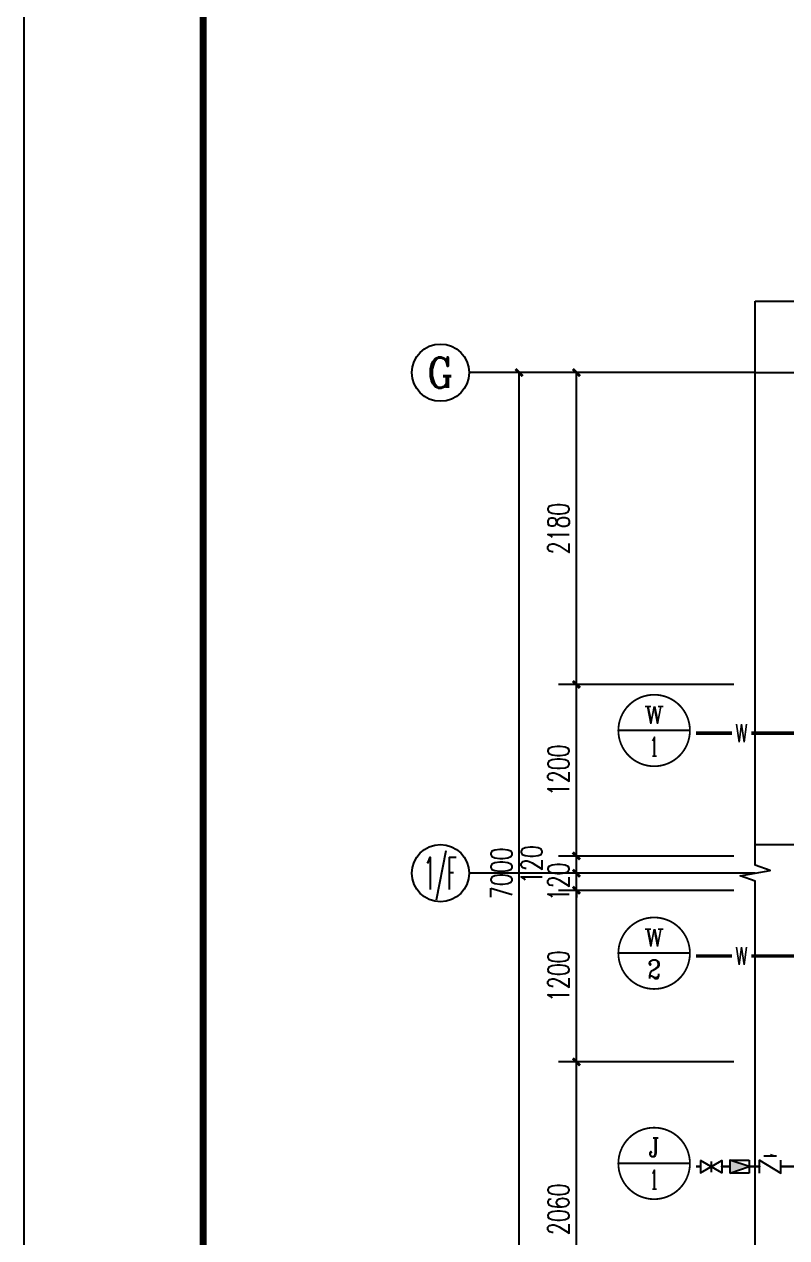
# Model space of a CAD drawing. Extents: x -440213 to 892209, y -122574 to 646408.
# Drawn here: x -16809 to -11481, y 188811 to 197295 of the extents above; entities that cross this region are included whole.
import ezdxf
from ezdxf.enums import TextEntityAlignment as Align

# ---------------------------------------------------------------- set-up
doc = ezdxf.new("R2010")
doc.units = 0
doc.header["$LTSCALE"] = 1000
doc.header["$MEASUREMENT"] = 0
doc.linetypes.add('DOTE', pattern=[2.42, 2, -0.2, 0.02, -0.2])
doc.layers.get('Defpoints').update_dxf_attribs({"color": 250})
for name, color, linetype in [('0-建筑立面', 255, 'Continuous'), ('AXIS', 171, 'Continuous'), ('AXIS_TEXT', 7, 'Continuous'), ('DIM_SYMB', 171, 'Continuous'), ('DIM_消防', 3, 'Continuous'), ('DOTE', 8, 'DOTE'), ('PIPE-污水', 2, 'Continuous'), ('PIPE-给水', 3, 'Continuous'), ('TEXT_污水', 7, 'Continuous'), ('TK', 4, 'Continuous'), ('VALVE_给水', 7, 'Continuous')]:
    doc.layers.add(name, color=color, linetype=linetype)
doc.styles.add('_TCH_AXIS', font='COMPLEX', dxfattribs={"bigfont": 'GBCBIG'})
doc.styles.add('_TCH_DIM_T3', font='SIMPLEX', dxfattribs={"width": 0.705882, "bigfont": 'GBCBIG'})
doc.styles.add('_TWT_CIRCLE', font='COMPLEX', dxfattribs={"width": 1.1, "height": 3, "bigfont": 'HZTXT'})
doc.styles.add('_TWT_PIPETEXT', font='COMPLEX', dxfattribs={"width": 0.8, "height": 2.5, "bigfont": 'HZTXT'})
doc.styles.add('COMPLEX', font='COMPLEX')
doc.dimstyles.new('_TCH_ARCH&&50', dxfattribs={"dimtxt": 148.75, "dimasz": 50, "dimexe": 125, "dimexo": 150, "dimgap": 50, "dimtad": 1, "dimdec": 0, "dimzin": 0, "dimdsep": 46, "dimtxsty": '_TCH_DIM_T3', "dimblk": 'ARCHTICK', "dimcen": 0.09, "dimclrt": 7, "dimazin": 2, "dimtfac": 1, "dimtdec": 0, "dimtix": 1, "dimtmove": 2, "dimatfit": 3, "dimfxl": 0, "dimtolj": 1, "dimtzin": 0, "dimarcsym": 0})

# ---------------------------------------------------------------- blocks, each defined once
blk = doc.blocks.new('GeYuanFrame_33735263', base_point=(20.09, 4.53))
at = {"layer": 'TK'}
blk.add_lwpolyline([(20.09, 4.53), (20.09, 598.53), (861.09, 598.53), (861.09, 4.53)], close=True, dxfattribs=at)
at = {"layer": 'TK', "const_width": 1}
blk.add_lwpolyline([(45.09, 588.53), (851.09, 588.53), (851.09, 14.53), (45.09, 14.53)], close=True, dxfattribs=at)
blk = doc.blocks.new('$VALVE$00000296')
for points in [[(-125, 72), (-125, -72), (125, 72), (125, -72), (-125, 72)], [(0, 60), (0, -64)]]:
    blk.add_lwpolyline(points)
for p in [(-125, 0), (125, 0)]:
    blk.add_point(p)
blk = doc.blocks.new('$VALVE$00000752')
for p, q in [((-112.5, 75), (112.5, 75)), ((112.5, 75), (112.5, -75)), ((112.5, -75), (-112.5, -75))]:
    blk.add_line(p, q)
blk.add_lwpolyline([(-112.5, -75), (112.5, 0), (-112.5, 75)], close=True)
for p in [(-112.5, 0), (112.5, 0)]:
    blk.add_point(p)
blk.add_solid([(-112.5, 75), (112.5, 0), (-112.5, -75)])
blk = doc.blocks.new('$VALVE$00000315')
blk.add_line((-75, 125), (75, 125))
blk.add_lwpolyline([(-125, -75), (-125, 75), (125, -75), (125, 75)])
for p in [(-125, 0), (125, 0)]:
    blk.add_point(p)
blk.add_solid([(0, 125), (0, 150), (75, 125)])
blk = doc.blocks.new('_AXISO')
blk.add_circle((0, 0), 0.5)
at = {"layer": 'AXIS_TEXT', "style": 'COMPLEX', "width": 1.041667}
blk.add_attdef('A', text='', height=0.56, dxfattribs=at).set_placement((-0.25, -0.28), (0.25, -0.28), align=Align.FIT)
blk = doc.blocks.new('_ArchTick')
at = {"color": 0, "linetype": 'ByBlock', "const_width": 0.4}
blk.add_lwpolyline([(-0.5, -0.5), (0.5, 0.5)], dxfattribs=at)
blk = doc.blocks.new('*D285')
at = {"layer": 'AXIS', "color": 0, "lineweight": -2}
for p, q in [((-11850.7, 194859.5), (-13475.7, 194859.5)), ((-13350.7, 187859.5), (-13350.7, 194859.5)), ((-11850.7, 187859.5), (-13475.7, 187859.5))]:
    blk.add_line(p, q, dxfattribs=at)
at = {"layer": 'Defpoints', "color": 0}
for p in [(-13350.7, 194859.5), (-11700.7, 194859.5), (-11700.7, 187859.5)]:
    blk.add_point(p, dxfattribs=at)
at = {"layer": 'AXIS', "color": 0, "lineweight": -2, "xscale": 50, "yscale": 50, "zscale": 50}
for p, rotation in [((-13350.7, 194859.5), 90), ((-13350.7, 187859.5), 270)]:
    blk.add_blockref('_ArchTick', p, dxfattribs=dict(at, rotation=rotation))
at = {"layer": 'AXIS', "color": 7, "insert": (-13475.1, 191359.5), "char_height": 148.75, "attachment_point": 5, "rotation": 90, "style": '_TCH_DIM_T3'}
blk.add_mtext('\\A1;7000', dxfattribs=at)
blk = doc.blocks.new('*D287')
at = {"layer": 'AXIS', "color": 0, "lineweight": -2}
for p, q in [((-11850.7, 190039.5), (-13075.7, 190039.5)), ((-12950.7, 187979.5), (-12950.7, 190039.5)), ((-11850.7, 187979.5), (-13075.7, 187979.5))]:
    blk.add_line(p, q, dxfattribs=at)
at = {"layer": 'Defpoints', "color": 0}
for p in [(-12950.7, 190039.5), (-11700.7, 190039.5), (-11700.7, 187979.5)]:
    blk.add_point(p, dxfattribs=at)
at = {"layer": 'AXIS', "color": 0, "lineweight": -2, "xscale": 50, "yscale": 50, "zscale": 50}
for p, rotation in [((-12950.7, 190039.5), 90), ((-12950.7, 187979.5), 270)]:
    blk.add_blockref('_ArchTick', p, dxfattribs=dict(at, rotation=rotation))
at = {"layer": 'AXIS', "color": 7, "insert": (-13075.1, 189009.5), "char_height": 148.75, "attachment_point": 5, "rotation": 90, "style": '_TCH_DIM_T3'}
blk.add_mtext('\\A1;2060', dxfattribs=at)
blk = doc.blocks.new('*D288')
at = {"layer": 'AXIS', "color": 0, "lineweight": -2}
for p, q in [((-11850.7, 191239.5), (-13075.7, 191239.5)), ((-12950.7, 190039.5), (-12950.7, 191239.5)), ((-11850.7, 190039.5), (-13075.7, 190039.5))]:
    blk.add_line(p, q, dxfattribs=at)
at = {"layer": 'Defpoints', "color": 0}
for p in [(-12950.7, 191239.5), (-11700.7, 191239.5), (-11700.7, 190039.5)]:
    blk.add_point(p, dxfattribs=at)
at = {"layer": 'AXIS', "color": 0, "lineweight": -2, "xscale": 50, "yscale": 50, "zscale": 50}
for p, rotation in [((-12950.7, 191239.5), 90), ((-12950.7, 190039.5), 270)]:
    blk.add_blockref('_ArchTick', p, dxfattribs=dict(at, rotation=rotation))
at = {"layer": 'AXIS', "color": 7, "insert": (-13075.1, 190639.5), "char_height": 148.75, "attachment_point": 5, "rotation": 90, "style": '_TCH_DIM_T3'}
blk.add_mtext('\\A1;1200', dxfattribs=at)
blk = doc.blocks.new('*D289')
at = {"layer": 'AXIS', "color": 0, "lineweight": -2}
for p, q in [((-11850.7, 191359.5), (-13075.7, 191359.5)), ((-12950.7, 191359.5), (-12950.7, 191409.5)), ((-12950.7, 191239.5), (-12950.7, 191359.5)), ((-11850.7, 191239.5), (-13075.7, 191239.5)), ((-12950.7, 191239.5), (-12950.7, 191189.5))]:
    blk.add_line(p, q, dxfattribs=at)
at = {"layer": 'Defpoints', "color": 0}
for p in [(-12950.7, 191359.5), (-11700.7, 191359.5), (-11700.7, 191239.5)]:
    blk.add_point(p, dxfattribs=at)
at = {"layer": 'AXIS', "color": 0, "lineweight": -2, "xscale": 50, "yscale": 50, "zscale": 50}
for p, rotation in [((-12950.7, 191359.5), 270), ((-12950.7, 191239.5), 90)]:
    blk.add_blockref('_ArchTick', p, dxfattribs=dict(at, rotation=rotation))
at = {"layer": 'AXIS', "color": 7, "insert": (-13075.1, 191299.5), "char_height": 148.75, "attachment_point": 5, "rotation": 90, "style": '_TCH_DIM_T3'}
blk.add_mtext('\\A1;120', dxfattribs=at)
blk = doc.blocks.new('*D290')
at = {"layer": 'AXIS', "color": 0, "lineweight": -2}
for p, q in [((-11850.7, 191479.5), (-13075.7, 191479.5)), ((-12950.7, 191359.5), (-12950.7, 191479.5)), ((-11850.7, 191359.5), (-13075.7, 191359.5))]:
    blk.add_line(p, q, dxfattribs=at)
at = {"layer": 'Defpoints', "color": 0}
for p in [(-12950.7, 191479.5), (-11700.7, 191479.5), (-11700.7, 191359.5)]:
    blk.add_point(p, dxfattribs=at)
at = {"layer": 'AXIS', "color": 0, "lineweight": -2, "xscale": 50, "yscale": 50, "zscale": 50}
for p, rotation in [((-12950.7, 191479.5), 90), ((-12950.7, 191359.5), 270)]:
    blk.add_blockref('_ArchTick', p, dxfattribs=dict(at, rotation=rotation))
at = {"layer": 'AXIS', "color": 7, "insert": (-13263.2, 191419.5), "char_height": 148.75, "attachment_point": 5, "rotation": 90, "style": '_TCH_DIM_T3'}
blk.add_mtext('\\A1;120', dxfattribs=at)
blk = doc.blocks.new('*D291')
at = {"layer": 'AXIS', "color": 0, "lineweight": -2}
for p, q in [((-11850.7, 192679.5), (-13075.7, 192679.5)), ((-12950.7, 191479.5), (-12950.7, 192679.5)), ((-11850.7, 191479.5), (-13075.7, 191479.5))]:
    blk.add_line(p, q, dxfattribs=at)
at = {"layer": 'Defpoints', "color": 0}
for p in [(-12950.7, 192679.5), (-11700.7, 192679.5), (-11700.7, 191479.5)]:
    blk.add_point(p, dxfattribs=at)
at = {"layer": 'AXIS', "color": 0, "lineweight": -2, "xscale": 50, "yscale": 50, "zscale": 50}
for p, rotation in [((-12950.7, 192679.5), 90), ((-12950.7, 191479.5), 270)]:
    blk.add_blockref('_ArchTick', p, dxfattribs=dict(at, rotation=rotation))
at = {"layer": 'AXIS', "color": 7, "insert": (-13075.1, 192079.5), "char_height": 148.75, "attachment_point": 5, "rotation": 90, "style": '_TCH_DIM_T3'}
blk.add_mtext('\\A1;1200', dxfattribs=at)
blk = doc.blocks.new('*D292')
at = {"layer": 'AXIS', "color": 0, "lineweight": -2}
for p, q in [((-11850.7, 194859.5), (-13075.7, 194859.5)), ((-12950.7, 192679.5), (-12950.7, 194859.5)), ((-11850.7, 192679.5), (-13075.7, 192679.5))]:
    blk.add_line(p, q, dxfattribs=at)
at = {"layer": 'Defpoints', "color": 0}
for p in [(-12950.7, 194859.5), (-11700.7, 194859.5), (-11700.7, 192679.5)]:
    blk.add_point(p, dxfattribs=at)
at = {"layer": 'AXIS', "color": 0, "lineweight": -2, "xscale": 50, "yscale": 50, "zscale": 50}
for p, rotation in [((-12950.7, 194859.5), 90), ((-12950.7, 192679.5), 270)]:
    blk.add_blockref('_ArchTick', p, dxfattribs=dict(at, rotation=rotation))
at = {"layer": 'AXIS', "color": 7, "insert": (-13075.1, 193769.5), "char_height": 148.75, "attachment_point": 5, "rotation": 90, "style": '_TCH_DIM_T3'}
blk.add_mtext('\\A1;2180', dxfattribs=at)

msp = doc.modelspace()

# ---------------------------------------------------------------- linework, layer by layer
at = {"layer": 'AXIS'}
for p, q in [((-11700.7, 194859.5), (-13700.7, 194859.5)), ((-11700.7, 191359.5), (-13700.7, 191359.5))]:
    msp.add_line(p, q, dxfattribs=at)
at = {"layer": 'DIM_SYMB'}
for points in [[(-11700.7, 195359.5), (-8607, 195359.5), (-8568.8, 195464.5), (-8531.7, 195254.5), (-8494.5, 195359.5), (-5400.7, 195359.5)], [(-11700.7, 187359.5), (-11700.7, 191303.2), (-11805.7, 191341.4), (-11595.7, 191378.5), (-11700.7, 191415.7), (-11700.7, 195359.5)]]:
    msp.add_lwpolyline(points, dxfattribs=at)
at = {"layer": 'DIM_消防'}
for p, q in [((-12157.6, 192357.4), (-12657.6, 192357.4)), ((-12157.6, 190800.1), (-12657.6, 190800.1)), ((-12157.6, 189330.3), (-12657.6, 189330.3))]:
    msp.add_line(p, q, dxfattribs=at)
at = {"layer": 'DIM_消防', "const_width": 12.5}
for points in [[(-12157.6, 192357.4, 1), (-12657.6, 192357.4, 1)], [(-12157.6, 190800.1, 1), (-12657.6, 190800.1, 1)], [(-12157.6, 189330.3, 1), (-12657.6, 189330.3, 1)]]:
    msp.add_lwpolyline(points, format="xyb", close=True, dxfattribs=at)
at = {"layer": 'DOTE', "color": 8}
for p, q in [((-11700.7, 194859.5), (-5400.7, 194859.5)), ((-11700.7, 191559.5, -900), (-8300.7, 191559.5, -900))]:
    msp.add_line(p, q, dxfattribs=at)
at = {"layer": 'PIPE-污水', "linetype": 'Continuous', "ltscale": 0.5, "const_width": 25}
for points in [[(-11862.8, 192338.1), (-12116, 192338.1)], [(-11017, 192338.1), (-11729, 192338.1)], [(-11862.8, 190780.9), (-12116, 190780.9)], [(-11227.6, 190780.9), (-11729, 190780.9)]]:
    msp.add_lwpolyline(points, dxfattribs=at)
at = {"layer": 'PIPE-给水', "linetype": 'Continuous', "ltscale": 0.5, "const_width": 17.5}
for points in [[(-12116, 189308.3), (-12084, 189308.3)], [(-11934, 189308.3), (-11878.3, 189308.3)], [(-11743.3, 189308.3), (-11671.7, 189308.3)], [(-11521.7, 189308.3), (-11177.6, 189308.3)]]:
    msp.add_lwpolyline(points, dxfattribs=at)

# ---------------------------------------------------------------- block references
at = {"layer": '0-建筑立面', "xscale": 50, "yscale": 50, "zscale": 50}
msp.add_blockref('GeYuanFrame_33735263', (-16808.6, 169273.5), dxfattribs=at)
at = {"layer": 'AXIS'}
ref = msp.add_blockref('_AXISO', (-13900.7, 194859.5), dxfattribs=dict(at, xscale=400, yscale=400, zscale=400))
ref.add_attrib('A', 'G', dxfattribs={"layer": 'AXIS_TEXT', "height": 212.6, "style": '_TCH_AXIS'}).set_placement((-13991.8, 194753.2), (-13809.6, 194753.2), align=Align.FIT)
ref = msp.add_blockref('_AXISO', (-13900.7, 191359.5), dxfattribs=dict(at, xscale=400, yscale=400, zscale=400))
ref.add_attrib('A', '1/F', dxfattribs={"layer": 'AXIS_TEXT', "height": 226.27, "style": '_TCH_AXIS', "width": 0.396226}).set_placement((-14013.9, 191246.3), (-13787.6, 191246.3), align=Align.FIT)
at = {"layer": 'VALVE_给水', "xscale": 0.6, "yscale": 0.6, "zscale": 0.6}
for name, p in [('$VALVE$00000315', (-11596.7, 189308.3)), ('$VALVE$00000296', (-12009, 189308.3)), ('$VALVE$00000752', (-11810.8, 189308.3))]:
    msp.add_blockref(name, p, dxfattribs=at)

# ---------------------------------------------------------------- texts
at = {"layer": 'DIM_消防', "color": 7, "style": '_TWT_CIRCLE'}
for s, height, p, p2 in [('W', 120.8, (-12477.2, 192405.1), (-12338, 192405.1)), ('1', 133.3, (-12439, 192178.2), (-12376.2, 192178.2)), ('W', 120.8, (-12477.2, 190847.9), (-12338, 190847.9)), ('2', 129.4, (-12455, 190624.3), (-12360.2, 190624.3)), ('J', 131.9, (-12445.6, 189376.3), (-12369.6, 189376.3)), ('1', 133.3, (-12439, 189151.1), (-12376.2, 189151.1))]:
    msp.add_text(s, height=height, dxfattribs=at).set_placement(p, p2, align=Align.FIT)
at = {"layer": 'TEXT_污水', "style": '_TWT_PIPETEXT', "width": 0.64}
for p in [(-11837.8, 192275.6), (-11837.8, 190718.4)]:
    msp.add_text('W', height=125, dxfattribs=at).set_placement(p)

# ---------------------------------------------------------------- dimensions: what is measured, and where the dimension line sits
at = {"layer": 'AXIS'}
for p1, p2, distance, picture, middle in [((-11700.7, 187859.5), (-11700.7, 194859.5), 1650, '*D285', (-13475.1, 191359.5)), ((-11700.7, 192679.5), (-11700.7, 194859.5), 1250, '*D292', (-13075.1, 193769.5)), ((-11700.7, 191479.5), (-11700.7, 192679.5), 1250, '*D291', (-13075.1, 192079.5)), ((-11700.7, 191239.5), (-11700.7, 191359.5), 1250, '*D289', (-13075.1, 191299.5)), ((-11700.7, 190039.5), (-11700.7, 191239.5), 1250, '*D288', (-13075.1, 190639.5)), ((-11700.7, 187979.5), (-11700.7, 190039.5), 1250, '*D287', (-13075.1, 189009.5))]:
    dim = msp.add_aligned_dim(p1=p1, p2=p2, distance=distance, dimstyle='_TCH_ARCH&&50', dxfattribs=at)
    dim.commit()
    dim.dimension.update_dxf_attribs({"geometry": picture, "text_midpoint": middle})
dim = msp.add_linear_dim(base=(-12950.7, 191479.5), p1=(-11700.7, 191359.5), p2=(-11700.7, 191479.5), angle=90, dimstyle='_TCH_ARCH&&50', dxfattribs=at)
dim.commit()
dim.dimension.update_dxf_attribs({"geometry": '*D290', "text_midpoint": (-13263.2, 191419.5), "dimtype": 161})

doc.saveas('drawing.dxf')
